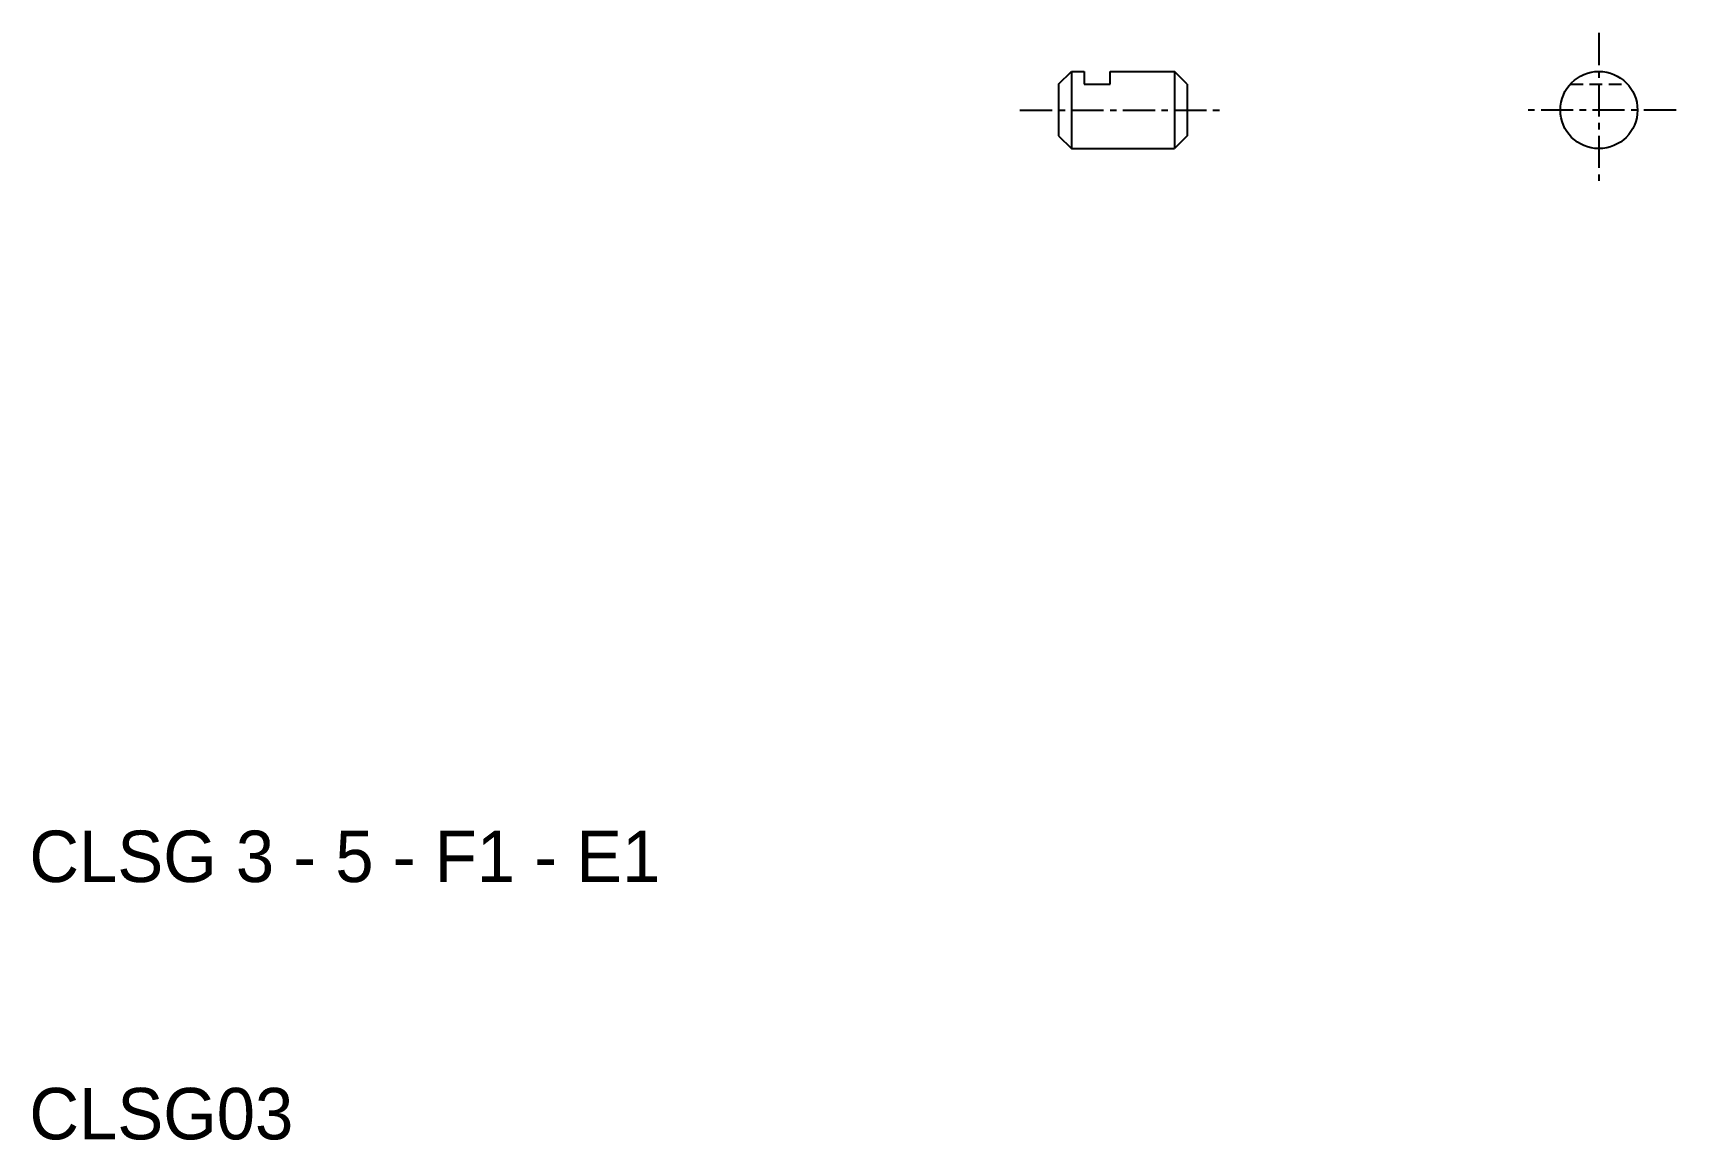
# Model space of a CAD drawing. Extents: x -46.9 to 17, y 153.6 to 196.7.
import ezdxf

# ---------------------------------------------------------------- set-up
doc = ezdxf.new("R2010")
doc.units = 0
doc.linetypes.add('CENTER', pattern=[2, 1.25, -0.25, 0.25, -0.25])
doc.linetypes.add('DASHED', pattern=[0.75, 0.5, -0.25])
doc.layers.get('0').update_dxf_attribs({"linetype": 'CONTINUOUS'})
doc.layers.add('CENTER', color=1, linetype='CENTER')

msp = doc.modelspace()

# ---------------------------------------------------------------- linework, layer by layer
at = {"color": 7, "linetype": 'CONTINUOUS'}
for p, q in [((-6.991, 194.665), (-6.491, 195.165)), ((-6.491, 195.165), (-6.491, 192.165)), ((-6.491, 195.165), (-5.991, 195.165)), ((-5.991, 195.165), (-5.991, 194.665)), ((-4.991, 195.165), (-2.491, 195.165)), ((-4.991, 194.665), (-4.991, 195.165)), ((-2.491, 195.165), (-2.491, 192.165)), ((-1.991, 194.665), (-2.491, 195.165)), ((-6.991, 194.665), (-6.991, 192.665)), ((-5.991, 194.665), (-4.991, 194.665)), ((-1.991, 194.665), (-1.991, 192.665)), ((-6.991, 192.665), (-6.491, 192.165)), ((-1.991, 192.665), (-2.491, 192.165)), ((-6.491, 192.165), (-2.491, 192.165))]:
    msp.add_line(p, q, dxfattribs=at)
at = {"color": 3, "linetype": 'DASHED'}
msp.add_line((12.891, 194.665), (15.127, 194.665), dxfattribs=at)
at = {"color": 7, "linetype": 'CONTINUOUS'}
msp.add_circle((14.009, 193.665), 1.5, dxfattribs=at)
at = {"layer": 'CENTER', "color": 1, "linetype": 'CENTER'}
for p, q in [((14.009, 196.665), (14.009, 190.665)), ((-8.491, 193.665), (-0.491, 193.665)), ((17.009, 193.665), (11.009, 193.665))]:
    msp.add_line(p, q, dxfattribs=at)

# ---------------------------------------------------------------- texts
at = {"color": 7, "linetype": 'CONTINUOUS'}
for s, p in [('CLSG 3 - 5 - F1 - E1', (-46.991, 163.665)), ('CLSG03', (-46.991, 153.665))]:
    msp.add_text(s, height=2, dxfattribs=at).set_placement(p)

doc.saveas('drawing.dxf')
